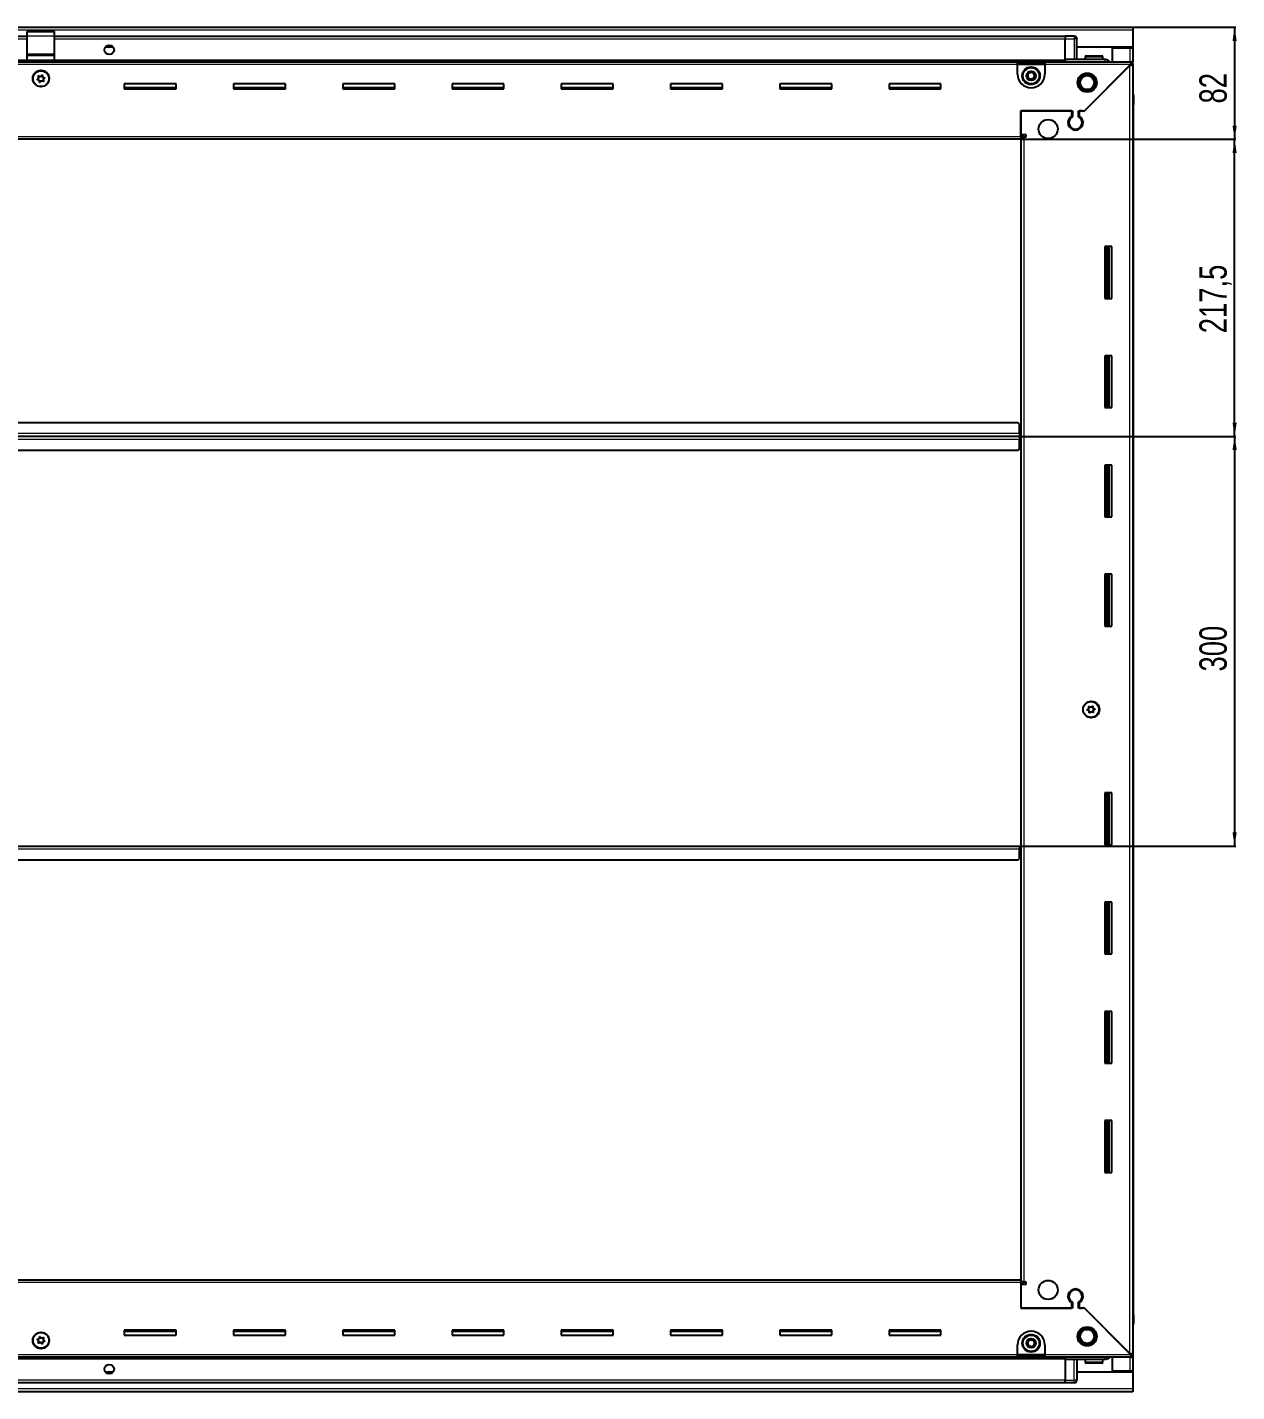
# Model space of a CAD drawing. Header units: millimetres. Extents: x 1132 to 6835, y -1094 to 2173.
# Drawn here: x 5949 to 6835, y 948 to 1947 of the extents above; entities that cross this region are included whole.
import ezdxf

# ---------------------------------------------------------------- set-up
doc = ezdxf.new("R2010")
doc.units = ezdxf.units.MM
doc.layers.add('FORMAT', color=7, linetype='Continuous')
doc.styles.add('SLDTEXTSTYLE0', font='TXT', dxfattribs={"width": 0.75})
doc.dimstyles.new('SLDDIMSTYLE0', dxfattribs={"dimtxt": 20, "dimasz": 10, "dimexe": 0, "dimexo": 0.0625, "dimgap": 5, "dimtad": 2, "dimdec": 1, "dimrnd": 1e-09, "dimzin": 12, "dimdsep": 46, "dimtxsty": 'SLDTEXTSTYLE0', "dimsah": 1, "dimcen": 0.09, "dimadec": 0, "dimazin": 3, "dimtfac": 1, "dimtofl": 0, "dimtmove": 0, "dimatfit": 3, "dimfxl": 0, "dimfrac": 2, "dimtolj": 1, "dimtzin": 12, "dimarcsym": 0})

# ---------------------------------------------------------------- blocks, each defined once
blk = doc.blocks.new('_D_7')
at = {"layer": 'FORMAT'}
for p, q in [((6758.88, 1946.6), (6834.37, 1946.6)), ((6833.37, 1946.6), (6833.37, 1864.6)), ((6676.88, 1864.6), (6834.37, 1864.6))]:
    blk.add_line(p, q, dxfattribs=at)
for points in [[(6833.37, 1946.6), (6831.83, 1936.6), (6834.91, 1936.6)], [(6833.37, 1864.6), (6834.91, 1874.6), (6831.83, 1874.6)]]:
    blk.add_solid(points, dxfattribs=at)
at = {"layer": 'FORMAT', "insert": (6807.59, 1890.83), "char_height": 20, "attachment_point": 1, "rotation": 90, "style": 'SLDTEXTSTYLE0'}
blk.add_mtext('82', dxfattribs=at)
blk = doc.blocks.new('_D_8')
at = {"layer": 'FORMAT'}
for p, q in [((6676.88, 1864.6), (6834.37, 1864.6)), ((6833.37, 1647.1), (6833.37, 1864.6)), ((6675.88, 1647.1), (6834.37, 1647.1))]:
    blk.add_line(p, q, dxfattribs=at)
for points in [[(6833.37, 1864.6), (6831.83, 1854.6), (6834.91, 1854.6)], [(6833.37, 1647.1), (6834.91, 1657.1), (6831.83, 1657.1)]]:
    blk.add_solid(points, dxfattribs=at)
at = {"layer": 'FORMAT', "insert": (6807.59, 1722.6), "char_height": 20, "attachment_point": 1, "rotation": 90, "style": 'SLDTEXTSTYLE0'}
blk.add_mtext('217,5', dxfattribs=at)
blk = doc.blocks.new('_D_9')
at = {"layer": 'FORMAT'}
for p, q in [((6675.88, 1647.1), (6834.37, 1647.1)), ((6833.37, 1647.1), (6833.37, 1347.1)), ((6675.88, 1347.1), (6834.37, 1347.1))]:
    blk.add_line(p, q, dxfattribs=at)
for points in [[(6833.37, 1647.1), (6831.83, 1637.1), (6834.91, 1637.1)], [(6833.37, 1347.1), (6834.91, 1357.1), (6831.83, 1357.1)]]:
    blk.add_solid(points, dxfattribs=at)
at = {"layer": 'FORMAT', "insert": (6807.59, 1474.94), "char_height": 20, "attachment_point": 1, "rotation": 90, "style": 'SLDTEXTSTYLE0'}
blk.add_mtext('300', dxfattribs=at)

msp = doc.modelspace()

# ---------------------------------------------------------------- linework, layer by layer
at = {"color": 7, "linetype": 'Continuous', "lineweight": 25}
for p, q in [((5159.87, 1946.6), (6758.87, 1946.6)), ((5949.37, 1939.95), (5209.37, 1939.95)), ((5949.37, 1943.6), (5969.37, 1943.6)), ((5949.37, 1940.34), (5949.37, 1943.6)), ((5949.37, 1927.19), (5949.37, 1940.34)), ((5969.37, 1940.34), (5969.37, 1943.6)), ((5969.37, 1927.19), (5969.37, 1940.34)), ((6709.37, 1939.95), (5969.37, 1939.95)), ((6709.37, 1940.1), (6709.37, 1940.1)), ((6715.87, 1940.1), (6709.37, 1940.1)), ((6715.87, 1940.1), (6709.37, 1940.1)), ((6709.37, 1940.1), (6709.37, 1938.1)), ((6709.37, 1923.1), (6709.37, 1938.1)), ((6717.87, 1938.1), (6717.87, 1938.1)), ((6717.87, 1923.1), (6717.87, 1938.1)), ((6758.87, 1946.6), (6758.87, 1944.5)), ((6758.87, 1944.5), (6758.87, 1932.1)), ((6012.24, 1932.1), (6006.5, 1932.1)), ((6758.87, 1932.1), (6717.87, 1932.1)), ((6743.87, 1921.35), (6743.87, 1931.6)), ((6743.87, 1931.6), (6756.77, 1931.6)), ((6756.77, 1931.6), (6758.87, 1931.6)), ((6757.37, 1931.6), (6757.37, 1932.1)), ((6758.87, 1931.6), (6758.87, 1932.1)), ((6758.87, 1931.6), (6758.87, 1921.35)), ((5209.37, 1921.95), (6709.37, 1921.95)), ((5244.37, 1921.35), (6674.37, 1921.35)), ((5949.37, 1926.1), (5949.37, 1927.19)), ((5949.37, 1926.1), (5969.37, 1926.1)), ((5949.37, 1922.6), (5949.37, 1926.1)), ((5949.37, 1922.6), (5969.37, 1922.6)), ((5953.37, 1922.6), (5953.37, 1921.95)), ((5955.87, 1921.95), (5955.87, 1922.6)), ((5962.87, 1921.95), (5962.87, 1922.6)), ((5965.37, 1921.95), (5965.37, 1922.6)), ((5969.37, 1926.1), (5969.37, 1927.19)), ((5969.37, 1922.6), (5969.37, 1926.1)), ((6674.37, 1919.25), (6674.37, 1921.35)), ((6674.37, 1921.35), (6694.37, 1921.35)), ((6674.37, 1919.85), (6694.37, 1919.85)), ((6674.37, 1912.35), (6674.37, 1919.25)), ((6694.37, 1921.35), (6757.87, 1921.35)), ((6694.37, 1921.35), (6694.37, 1919.25)), ((6694.37, 1919.25), (6694.37, 1912.35)), ((6709.37, 1923.1), (6709.37, 1922.6)), ((6738.37, 1923.1), (6709.37, 1923.1)), ((6756.77, 1918.75), (6722.67, 1884.65)), ((6723.37, 1885.35), (6757.27, 1919.25)), ((6723.87, 1925), (6723.87, 1923.1)), ((6724.67, 1925.8), (6736.07, 1925.8)), ((6736.87, 1923.1), (6736.87, 1925)), ((6757.37, 1919.35), (6758.87, 1919.35)), ((6757.87, 1919.85), (6757.87, 1921.35)), ((6757.87, 1921.35), (6758.87, 1921.35)), ((6757.87, 1919.85), (6758.87, 1919.85)), ((6758.87, 1919.85), (6758.87, 1921.35)), ((6758.87, 1919.85), (6758.87, 1919.35)), ((6758.87, 1919.35), (6758.87, 974.85)), ((6058.37, 1905.1), (6020.37, 1905.1)), ((6020.37, 1905.1), (6020.37, 1901.6)), ((6058.37, 1902.35), (6020.37, 1902.35)), ((6020.37, 1901.6), (6058.37, 1901.6)), ((6058.37, 1901.6), (6058.37, 1905.1)), ((6138.37, 1905.1), (6100.37, 1905.1)), ((6100.37, 1905.1), (6100.37, 1901.6)), ((6138.37, 1902.35), (6100.37, 1902.35)), ((6100.37, 1901.6), (6138.37, 1901.6)), ((6138.37, 1901.6), (6138.37, 1905.1)), ((6218.37, 1905.1), (6180.37, 1905.1)), ((6180.37, 1905.1), (6180.37, 1901.6)), ((6218.37, 1902.35), (6180.37, 1902.35)), ((6180.37, 1901.6), (6218.37, 1901.6)), ((6218.37, 1901.6), (6218.37, 1905.1)), ((6298.37, 1905.1), (6260.37, 1905.1)), ((6260.37, 1905.1), (6260.37, 1901.6)), ((6298.37, 1902.35), (6260.37, 1902.35)), ((6260.37, 1901.6), (6298.37, 1901.6)), ((6298.37, 1901.6), (6298.37, 1905.1)), ((6378.37, 1905.1), (6340.37, 1905.1)), ((6340.37, 1905.1), (6340.37, 1901.6)), ((6378.37, 1902.35), (6340.37, 1902.35)), ((6340.37, 1901.6), (6378.37, 1901.6)), ((6378.37, 1901.6), (6378.37, 1905.1)), ((6458.37, 1905.1), (6420.37, 1905.1)), ((6420.37, 1905.1), (6420.37, 1901.6)), ((6458.37, 1902.35), (6420.37, 1902.35)), ((6420.37, 1901.6), (6458.37, 1901.6)), ((6458.37, 1901.6), (6458.37, 1905.1)), ((6538.37, 1905.1), (6500.37, 1905.1)), ((6500.37, 1905.1), (6500.37, 1901.6)), ((6538.37, 1902.35), (6500.37, 1902.35)), ((6500.37, 1901.6), (6538.37, 1901.6)), ((6538.37, 1901.6), (6538.37, 1905.1)), ((6618.37, 1905.1), (6580.37, 1905.1)), ((6580.37, 1905.1), (6580.37, 1901.6)), ((6618.37, 1902.35), (6580.37, 1902.35)), ((6580.37, 1901.6), (6618.37, 1901.6)), ((6618.37, 1901.6), (6618.37, 1905.1)), ((6758.87, 1897.93), (6758.87, 1897.93)), ((6758.87, 1890.1), (6759.37, 1890.1)), ((6759.22, 1004.1), (6759.22, 1890.1)), ((6759.37, 1896.6), (6759.37, 1890.1)), ((6759.37, 1890.1), (6759.37, 1896.6)), ((6759.37, 1890.1), (6759.37, 1890.1)), ((6759.37, 1890.1), (6759.37, 1890.1)), ((6676.87, 1885.35), (6714.57, 1885.35)), ((6676.87, 1866.7), (6676.87, 1885.35)), ((6676.87, 1885.35), (6676.87, 1868.1)), ((6713.87, 1885.35), (6676.87, 1885.35)), ((6713.87, 1885.35), (6713.87, 1881.46)), ((6714.57, 1885.35), (6714.57, 1881.07)), ((6719.17, 1885.35), (6723.37, 1885.35)), ((6719.17, 1881.07), (6719.17, 1885.35)), ((6721.97, 1885.35), (6719.87, 1885.35)), ((6719.87, 1881.46), (6719.87, 1885.35)), ((6722.67, 1884.65), (6721.97, 1885.35)), ((6718.87, 1872.49), (6718.87, 1871.73)), ((6676.87, 1864.6), (5241.87, 1864.6)), ((6676.87, 1868.1), (6679.72, 1868.1)), ((6678.87, 1867.1), (6676.87, 1867.1)), ((6676.87, 1866.7), (6676.87, 1864.6)), ((6676.87, 1866.1), (6678.97, 1866.1)), ((6676.87, 1864.6), (6676.87, 1029.6)), ((6678.87, 1866.1), (6678.87, 1867.1)), ((6679.72, 1866.1), (6678.97, 1866.1)), ((6738.37, 1786.1), (6738.37, 1748.1)), ((6743.37, 1786.1), (6738.37, 1786.1)), ((6739.39, 1786.1), (6739.39, 1748.1)), ((6739.43, 1786.1), (6739.43, 1748.1)), ((6741.22, 1786.1), (6741.22, 1748.1)), ((6743.37, 1748.1), (6743.37, 1786.1)), ((6738.37, 1748.1), (6743.37, 1748.1)), ((6738.37, 1706.1), (6738.37, 1668.1)), ((6743.37, 1706.1), (6738.37, 1706.1)), ((6739.39, 1706.1), (6739.39, 1668.1)), ((6739.43, 1706.1), (6739.43, 1668.1)), ((6741.22, 1706.1), (6741.22, 1668.1)), ((6743.37, 1668.1), (6743.37, 1706.1)), ((6738.37, 1668.1), (6743.37, 1668.1)), ((6674.87, 1657.1), (5243.87, 1657.1)), ((6675.87, 1656.1), (6674.87, 1657.1)), ((6675.87, 1649.2), (6675.87, 1656.1)), ((6676.12, 1649.95), (6675.87, 1649.95)), ((6675.87, 1649.2), (6675.87, 1647.1)), ((6676.12, 1647.1), (6676.12, 1649.95)), ((6675.87, 1647.1), (5242.87, 1647.1)), ((6675.87, 1647.1), (6675.87, 1645)), ((6675.87, 1638.1), (6675.87, 1645)), ((6675.87, 1644.25), (6676.12, 1644.25)), ((6676.12, 1644.25), (6676.12, 1647.1)), ((6676.87, 1647.1), (6676.12, 1647.1)), ((5243.87, 1637.1), (6674.87, 1637.1)), ((6674.87, 1637.1), (6675.87, 1638.1)), ((6738.37, 1626.1), (6738.37, 1588.1)), ((6743.37, 1626.1), (6738.37, 1626.1)), ((6739.39, 1626.1), (6739.39, 1588.1)), ((6739.43, 1626.1), (6739.43, 1588.1)), ((6741.22, 1626.1), (6741.22, 1588.1)), ((6743.37, 1588.1), (6743.37, 1626.1)), ((6738.37, 1588.1), (6743.37, 1588.1)), ((6738.37, 1546.1), (6738.37, 1508.1)), ((6743.37, 1546.1), (6738.37, 1546.1)), ((6739.39, 1546.1), (6739.39, 1508.1)), ((6739.43, 1546.1), (6739.43, 1508.1)), ((6741.22, 1546.1), (6741.22, 1508.1)), ((6743.37, 1508.1), (6743.37, 1546.1)), ((6738.37, 1508.1), (6743.37, 1508.1)), ((6738.37, 1386.1), (6738.37, 1348.1)), ((6743.37, 1386.1), (6738.37, 1386.1)), ((6739.39, 1386.1), (6739.39, 1348.1)), ((6739.43, 1386.1), (6739.43, 1348.1)), ((6741.22, 1386.1), (6741.22, 1348.1)), ((6743.37, 1348.1), (6743.37, 1386.1)), ((5242.87, 1347.1), (6675.87, 1347.1)), ((6675.87, 1347.1), (6675.87, 1345)), ((6675.87, 1338.1), (6675.87, 1345)), ((6675.87, 1344.25), (6676.12, 1344.25)), ((6676.12, 1344.25), (6676.12, 1347.1)), ((6676.12, 1347.1), (6676.87, 1347.1)), ((6738.37, 1348.1), (6743.37, 1348.1)), ((5243.87, 1337.1), (6674.87, 1337.1)), ((6674.87, 1337.1), (6675.87, 1338.1)), ((6738.37, 1306.1), (6738.37, 1268.1)), ((6743.37, 1306.1), (6738.37, 1306.1)), ((6739.39, 1306.1), (6739.39, 1268.1)), ((6739.43, 1306.1), (6739.43, 1268.1)), ((6741.22, 1306.1), (6741.22, 1268.1)), ((6743.37, 1268.1), (6743.37, 1306.1)), ((6738.37, 1268.1), (6743.37, 1268.1)), ((6738.37, 1226.1), (6738.37, 1188.1)), ((6743.37, 1226.1), (6738.37, 1226.1)), ((6739.39, 1226.1), (6739.39, 1188.1)), ((6739.43, 1226.1), (6739.43, 1188.1)), ((6741.22, 1226.1), (6741.22, 1188.1)), ((6743.37, 1188.1), (6743.37, 1226.1)), ((6738.37, 1188.1), (6743.37, 1188.1)), ((6738.37, 1146.1), (6738.37, 1108.1)), ((6743.37, 1146.1), (6738.37, 1146.1)), ((6739.39, 1146.1), (6739.39, 1108.1)), ((6739.43, 1146.1), (6739.43, 1108.1)), ((6741.22, 1146.1), (6741.22, 1108.1)), ((6743.37, 1108.1), (6743.37, 1146.1)), ((6738.37, 1108.1), (6743.37, 1108.1)), ((5241.87, 1029.6), (6676.87, 1029.6)), ((6676.87, 1029.6), (6676.87, 1027.5)), ((6678.97, 1028.1), (6676.87, 1028.1)), ((6676.87, 1027.5), (6676.87, 1008.85)), ((6676.87, 1027.1), (6678.87, 1027.1)), ((6676.87, 1026.1), (6676.87, 1008.85)), ((6679.72, 1026.1), (6676.87, 1026.1)), ((6678.87, 1027.1), (6678.87, 1028.1)), ((6678.97, 1028.1), (6679.72, 1028.1)), ((6718.87, 1022.48), (6718.87, 1021.72)), ((6713.87, 1012.74), (6713.87, 1008.85)), ((6714.57, 1013.14), (6714.57, 1008.85)), ((6719.17, 1008.85), (6719.17, 1013.14)), ((6719.87, 1008.85), (6719.87, 1012.74)), ((6721.97, 1008.85), (6722.67, 1009.55)), ((6722.67, 1009.55), (6756.77, 975.45)), ((6714.57, 1008.85), (6676.87, 1008.85)), ((6676.87, 1008.85), (6713.87, 1008.85)), ((6723.37, 1008.85), (6719.17, 1008.85)), ((6719.87, 1008.85), (6721.97, 1008.85)), ((6757.27, 974.95), (6723.37, 1008.85)), ((6758.87, 1004.1), (6759.37, 1004.1)), ((6759.37, 1004.1), (6759.37, 1004.1)), ((6759.37, 997.6), (6759.37, 1004.1)), ((6759.37, 1004.1), (6759.37, 997.6)), ((6058.37, 992.6), (6020.37, 992.6)), ((6020.37, 992.6), (6020.37, 989.1)), ((6020.37, 991.85), (6058.37, 991.85)), ((6020.37, 989.1), (6058.37, 989.1)), ((6058.37, 989.1), (6058.37, 992.6)), ((6138.37, 992.6), (6100.37, 992.6)), ((6100.37, 992.6), (6100.37, 989.1)), ((6100.37, 991.85), (6138.37, 991.85)), ((6100.37, 989.1), (6138.37, 989.1)), ((6138.37, 989.1), (6138.37, 992.6)), ((6218.37, 992.6), (6180.37, 992.6)), ((6180.37, 992.6), (6180.37, 989.1)), ((6180.37, 991.85), (6218.37, 991.85)), ((6180.37, 989.1), (6218.37, 989.1)), ((6218.37, 989.1), (6218.37, 992.6)), ((6298.37, 992.6), (6260.37, 992.6)), ((6260.37, 992.6), (6260.37, 989.1)), ((6260.37, 991.85), (6298.37, 991.85)), ((6260.37, 989.1), (6298.37, 989.1)), ((6298.37, 989.1), (6298.37, 992.6)), ((6378.37, 992.6), (6340.37, 992.6)), ((6340.37, 992.6), (6340.37, 989.1)), ((6340.37, 991.85), (6378.37, 991.85)), ((6340.37, 989.1), (6378.37, 989.1)), ((6378.37, 989.1), (6378.37, 992.6)), ((6458.37, 992.6), (6420.37, 992.6)), ((6420.37, 992.6), (6420.37, 989.1)), ((6420.37, 991.85), (6458.37, 991.85)), ((6420.37, 989.1), (6458.37, 989.1)), ((6458.37, 989.1), (6458.37, 992.6)), ((6538.37, 992.6), (6500.37, 992.6)), ((6500.37, 992.6), (6500.37, 989.1)), ((6500.37, 991.85), (6538.37, 991.85)), ((6500.37, 989.1), (6538.37, 989.1)), ((6538.37, 989.1), (6538.37, 992.6)), ((6618.37, 992.6), (6580.37, 992.6)), ((6580.37, 992.6), (6580.37, 989.1)), ((6580.37, 991.85), (6618.37, 991.85)), ((6580.37, 989.1), (6618.37, 989.1)), ((6618.37, 989.1), (6618.37, 992.6)), ((6674.37, 974.95), (6674.37, 981.85)), ((6694.37, 981.85), (6694.37, 974.95)), ((6709.37, 972.25), (5209.37, 972.25)), ((6674.37, 972.85), (5244.37, 972.85)), ((6674.37, 972.85), (6674.37, 974.95)), ((6694.37, 974.35), (6674.37, 974.35)), ((6694.37, 972.85), (6674.37, 972.85)), ((6694.37, 974.95), (6694.37, 972.85)), ((6757.87, 972.85), (6694.37, 972.85)), ((6709.37, 971.1), (6709.37, 971.6)), ((6738.37, 971.1), (6709.37, 971.1)), ((6709.37, 971.1), (6709.37, 956.1)), ((6717.87, 971.1), (6717.87, 956.1)), ((6723.87, 971.1), (6723.87, 969.2)), ((6736.87, 969.2), (6736.87, 971.1)), ((6743.87, 962.6), (6743.87, 972.85)), ((6757.37, 974.85), (6758.87, 974.85)), ((6757.87, 974.35), (6757.87, 972.85)), ((6758.87, 974.35), (6757.87, 974.35)), ((6758.87, 972.85), (6757.87, 972.85)), ((6758.87, 974.85), (6758.87, 974.35)), ((6758.87, 974.35), (6758.87, 972.85)), ((6758.87, 972.85), (6758.87, 962.6)), ((6006.5, 962.1), (6012.24, 962.1)), ((6717.87, 962.1), (6758.87, 962.1)), ((6731.66, 968.4), (6724.67, 968.4)), ((6736.07, 968.4), (6731.66, 968.4)), ((6756.77, 962.6), (6743.87, 962.6)), ((6758.87, 962.6), (6756.77, 962.6)), ((6757.37, 962.1), (6757.37, 962.6)), ((6758.87, 962.1), (6758.87, 962.6)), ((6758.87, 962.1), (6758.87, 949.7)), ((5209.37, 954.25), (6709.37, 954.25)), ((6709.37, 954.1), (6709.37, 956.1)), ((6709.37, 954.1), (6709.37, 954.1)), ((6715.87, 954.1), (6709.37, 954.1)), ((6709.37, 954.1), (6709.37, 954.1)), ((6715.87, 954.1), (6709.37, 954.1)), ((6717.19, 954.6), (6717.19, 954.6)), ((6758.87, 949.7), (6758.87, 947.6)), ((6758.87, 947.6), (5159.87, 947.6))]:
    msp.add_line(p, q, dxfattribs=at)
at = {"color": 8, "linetype": 'Continuous', "lineweight": 18}
for p, q in [((6758.87, 1944.5), (5159.87, 1944.5)), ((5949.37, 1940.34), (5969.37, 1940.34)), ((6709.37, 1938.1), (6715.87, 1938.1)), ((6715.87, 1940.1), (6715.87, 1938.1)), ((6717.87, 1938.1), (6715.87, 1938.1)), ((6715.87, 1938.1), (6715.87, 1923.1)), ((5949.37, 1937.95), (5209.37, 1937.95)), ((6709.37, 1937.95), (5969.37, 1937.95)), ((6756.77, 1932.1), (6756.77, 1931.6)), ((6756.77, 1931.6), (6756.77, 1921.35)), ((5949.37, 1922.6), (5209.37, 1922.6)), ((6709.37, 1921.37), (5209.37, 1921.37)), ((6674.37, 1919.25), (5244.37, 1919.25)), ((5949.37, 1927.19), (5969.37, 1927.19)), ((5955.37, 1921.95), (5955.37, 1922.6)), ((5963.37, 1921.95), (5963.37, 1922.6)), ((6709.37, 1922.6), (5969.37, 1922.6)), ((6674.37, 1919.25), (6694.37, 1919.25)), ((6757.27, 1919.25), (6694.37, 1919.25)), ((6723.87, 1925), (6736.87, 1925)), ((6756.77, 975.45), (6756.77, 1918.75)), ((6758.87, 1896.6), (6759.37, 1896.6)), ((5241.87, 1866.7), (6676.87, 1866.7)), ((6678.97, 1866.1), (6678.97, 1028.1)), ((6740.63, 1748.1), (6740.63, 1786.1)), ((6741.87, 1748.1), (6741.87, 1786.1)), ((6740.63, 1668.1), (6740.63, 1706.1)), ((6741.87, 1668.1), (6741.87, 1706.1)), ((6675.87, 1649.2), (5242.87, 1649.2)), ((5242.87, 1645), (6675.87, 1645)), ((6740.63, 1588.1), (6740.63, 1626.1)), ((6741.87, 1588.1), (6741.87, 1626.1)), ((6740.63, 1508.1), (6740.63, 1546.1)), ((6741.87, 1508.1), (6741.87, 1546.1)), ((6740.63, 1348.1), (6740.63, 1386.1)), ((6741.87, 1348.1), (6741.87, 1386.1)), ((5242.87, 1345), (6675.87, 1345)), ((6740.63, 1268.1), (6740.63, 1306.1)), ((6741.87, 1268.1), (6741.87, 1306.1)), ((6740.63, 1188.1), (6740.63, 1226.1)), ((6741.87, 1188.1), (6741.87, 1226.1)), ((6740.63, 1108.1), (6740.63, 1146.1)), ((6741.87, 1108.1), (6741.87, 1146.1)), ((6676.87, 1027.5), (5241.87, 1027.5)), ((6758.87, 997.6), (6759.37, 997.6)), ((5209.37, 972.84), (6709.37, 972.84)), ((5209.37, 971.6), (6709.37, 971.6)), ((5244.37, 974.95), (6674.37, 974.95)), ((6694.37, 974.95), (6674.37, 974.95)), ((6694.37, 974.95), (6757.27, 974.95)), ((6715.87, 956.1), (6715.87, 971.1)), ((6731.84, 969.2), (6723.87, 969.2)), ((6736.87, 969.2), (6731.84, 969.2)), ((6756.77, 972.85), (6756.77, 962.6)), ((6756.77, 962.6), (6756.77, 962.1)), ((6758.87, 949.7), (5159.87, 949.7)), ((5209.37, 956.25), (6709.37, 956.25)), ((6709.37, 956.1), (6715.87, 956.1)), ((6717.87, 956.1), (6715.87, 956.1)), ((6715.87, 954.1), (6715.87, 956.1))]:
    msp.add_line(p, q, dxfattribs=at)
at = {"color": 7, "linetype": 'Continuous', "lineweight": 25, "flags": 128}
msp.add_lwpolyline([(6717.72, 1938.86), (6717.83, 1938.49), (6717.87, 1938.1)], dxfattribs=at)
at = {"color": 7, "linetype": 'Continuous', "lineweight": 25}
for centre, radius in [((6009.37, 1930.1), 3.5), ((5959.37, 1909.1), 6), ((5959.37, 1908.95), 5.79), ((5959.37, 1908.95), 1.85), ((6684.37, 1911.1), 6.5), ((6684.37, 1911.1), 3.46), ((6725.37, 1906.1), 7), ((6725.37, 1906.1), 6.03), ((6725.37, 1906.1), 5.1), ((6696.87, 1872.1), 7), ((6728.37, 1447.1), 6), ((6728.22, 1447.1), 5.79), ((6728.22, 1447.1), 1.85), ((6696.87, 1022.1), 7), ((5959.37, 985.1), 6), ((5959.37, 985.25), 5.79), ((6684.37, 983.1), 6.5), ((6725.37, 988.1), 7), ((6725.37, 988.1), 6.03), ((6725.37, 988.1), 5.1), ((5959.37, 985.25), 1.85), ((6684.37, 983.1), 3.46), ((6009.37, 964.1), 3.5)]:
    msp.add_circle(centre, radius, dxfattribs=at)
at = {"color": 8, "linetype": 'Continuous', "lineweight": 18}
for centre in [(6684.37, 1911.1), (6684.37, 983.1)]:
    msp.add_circle(centre, 5.7, dxfattribs=at)
at = {"color": 7, "linetype": 'Continuous', "lineweight": 25}
for centre, radius, start, end in [((6715.87, 1938.1), 2, 0, 90), ((6718.07, 1923.3), 0.2, 180, 270), ((6724.67, 1925), 0.8, 90, 180), ((6736.07, 1925), 0.8, 0, 90), ((6684.37, 1912.35), 10, 180, 270), ((6684.37, 1911.1), 2.5, 160.11158, 220.11158), ((6684.37, 1911.1), 2.5, 100.11158, 160.11158), ((6684.37, 1911.1), 2.5, 220.11158, 280.11158), ((6684.37, 1911.1), 2.5, 40.11158, 100.11158), ((6684.37, 1912.35), 10, 270, 0), ((6684.37, 1911.1), 2.5, 280.11158, 340.11158), ((6684.37, 1911.1), 2.5, 340.11158, 40.11158), ((6757.37, 1896.6), 2, 0, 41.39416), ((6716.87, 1876.85), 5.5, 123.05573, 56.94427), ((6716.87, 1876.85), 4.8, 118.63099, 61.36901), ((6679.72, 1867.1), 1, 270, 90), ((6679.72, 1027.1), 1, 270, 90), ((6716.87, 1017.35), 5.5, 303.05573, 236.94427), ((6716.87, 1017.35), 4.8, 298.63099, 241.36901), ((6684.37, 981.85), 10, 90, 180), ((6684.37, 981.85), 10, 0, 90), ((6757.37, 997.6), 2, 318.57492, 360), ((6757.37, 997.6), 2, 318.59038, 0), ((6684.37, 983.1), 2.5, 147.04236, 207.04236), ((6684.37, 983.1), 2.5, 207.04236, 267.04236), ((6684.37, 983.1), 2.5, 87.04236, 147.04236), ((6684.37, 983.1), 2.5, 267.04236, 327.04236), ((6684.37, 983.1), 2.5, 27.04236, 87.04236), ((6684.37, 983.1), 2.5, 327.04236, 27.04236), ((6718.07, 970.9), 0.2, 90, 180), ((6724.67, 969.2), 0.8, 180, 270), ((6736.07, 969.2), 0.8, 270, 360), ((6715.87, 956.1), 2, 270, 0), ((6715.87, 956.1), 2, 270, 311.40962)]:
    msp.add_arc(centre, radius, start, end, dxfattribs=at)
for points, knots in [([(6709.37, 1923.1), (6709.37, 1923.07), (6709.37, 1922.99), (6709.37, 1922.37), (6709.37, 1921.79), (6709.37, 1921.4), (6709.37, 1921.37)], [0, 0, 0, 0, 0.324279, 0.648558, 0.972836, 1, 1, 1, 1]), ([(6741.58, 1921.35), (6741.46, 1921.55), (6741.08, 1922.2), (6739.92, 1922.91), (6738.89, 1923.04), (6738.37, 1923.1)], [0, 0, 0, 0, 0.1822499, 0.5911249, 1, 1, 1, 1]), ([(6756.77, 1918.75), (6757.02, 1918.8), (6757.52, 1918.89), (6758.16, 1919.02), (6758.62, 1919.15), (6758.84, 1919.27), (6758.86, 1919.33), (6758.87, 1919.35)], [0, 0, 0, 0, 0.230255, 0.448522, 0.666786, 0.88505, 1, 1, 1, 1]), ([(6757.87, 1921.35), (6757.82, 1921.33), (6757.73, 1921.28), (6757.6, 1920.88), (6757.47, 1920.32), (6757.36, 1919.75), (6757.29, 1919.38), (6757.27, 1919.25)], [0, 0, 0, 0, 0.230255, 0.448522, 0.666786, 0.88505, 1, 1, 1, 1]), ([(5957.48, 1911.03), (5957.48, 1911.02), (5957.46, 1910.99), (5957.45, 1910.94), (5957.46, 1910.79), (5957.56, 1910.42), (5957.7, 1909.89), (5957.53, 1909.28), (5957.17, 1908.91), (5956.87, 1908.66), (5956.69, 1908.5), (5956.64, 1908.42), (5956.63, 1908.38), (5956.63, 1908.35), (5956.65, 1908.32), (5956.7, 1908.27), (5956.95, 1908.18), (5957.42, 1908.07), (5958.06, 1907.76), (5958.31, 1907.09), (5958.37, 1906.62), (5958.44, 1906.36), (5958.48, 1906.31), (5958.51, 1906.29), (5958.54, 1906.28), (5958.57, 1906.29), (5958.61, 1906.3), (5958.68, 1906.35), (5958.85, 1906.5), (5959.12, 1906.77), (5959.52, 1907.09), (5960.15, 1907.2), (5960.66, 1907.01), (5961.02, 1906.88), (5961.17, 1906.86), (5961.23, 1906.87), (5961.26, 1906.88), (5961.28, 1906.92), (5961.29, 1906.97), (5961.28, 1907.12), (5961.18, 1907.49), (5961.04, 1908.01), (5961.21, 1908.62), (5961.57, 1909), (5961.87, 1909.25), (5962.04, 1909.41), (5962.1, 1909.49), (5962.11, 1909.53), (5962.1, 1909.56), (5962.09, 1909.59), (5962.03, 1909.63), (5961.78, 1909.73), (5961.32, 1909.84), (5960.68, 1910.15), (5960.43, 1910.81), (5960.37, 1911.29), (5960.3, 1911.54), (5960.26, 1911.6), (5960.23, 1911.62), (5960.2, 1911.63), (5960.16, 1911.62), (5960.12, 1911.6), (5960.05, 1911.56), (5959.89, 1911.41), (5959.62, 1911.14), (5959.21, 1910.82), (5958.59, 1910.71), (5958.08, 1910.89), (5957.71, 1911.03), (5957.57, 1911.05), (5957.51, 1911.04), (5957.49, 1911.03), (5957.48, 1911.03)], [0, 0, 0, 0, 0.002009, 0.00442, 0.009365, 0.025528, 0.067705, 0.095786, 0.124646, 0.150342, 0.160519, 0.163394, 0.165697, 0.167245, 0.168874, 0.17077, 0.178606, 0.211994, 0.249994, 0.287995, 0.321383, 0.329219, 0.331115, 0.332744, 0.334292, 0.336217, 0.338535, 0.341318, 0.349662, 0.375358, 0.404217, 0.432298, 0.474475, 0.490639, 0.496669, 0.49844, 0.5, 0.502009, 0.50442, 0.509365, 0.525528, 0.567705, 0.595786, 0.624646, 0.650342, 0.660519, 0.663394, 0.665697, 0.667245, 0.668874, 0.67077, 0.678606, 0.711994, 0.749994, 0.787995, 0.821383, 0.829219, 0.831115, 0.832744, 0.834292, 0.836217, 0.838535, 0.841318, 0.849662, 0.875358, 0.904217, 0.932298, 0.974475, 0.990639, 0.996669, 0.99844, 1, 1, 1, 1]), ([(6681.53, 1910.6), (6681.57, 1910.72), (6681.77, 1911.28), (6682.11, 1912.21), (6682.39, 1912.99), (6682.51, 1913.31)], [0, 0, 0, 0, 0.133125, 0.637099, 1, 1, 1, 1]), ([(6683.39, 1908.39), (6683.05, 1908.78), (6682.43, 1909.52), (6681.81, 1910.26), (6681.53, 1910.6)], [0, 0, 0, 0, 0.534686, 1, 1, 1, 1]), ([(6682.51, 1913.31), (6683.02, 1913.4), (6683.97, 1913.57), (6684.91, 1913.74), (6685.35, 1913.82)], [0, 0, 0, 0, 0.534686, 1, 1, 1, 1]), ([(6686.23, 1908.9), (6685.72, 1908.81), (6684.77, 1908.64), (6683.83, 1908.47), (6683.39, 1908.39)], [0, 0, 0, 0, 0.534686, 1, 1, 1, 1]), ([(6685.35, 1913.82), (6685.68, 1913.42), (6686.3, 1912.69), (6686.92, 1911.95), (6687.21, 1911.61)], [0, 0, 0, 0, 0.534686, 1, 1, 1, 1]), ([(6687.21, 1911.61), (6687.09, 1911.29), (6686.81, 1910.51), (6686.47, 1909.58), (6686.27, 1909.01), (6686.23, 1908.9)], [0, 0, 0, 0, 0.362901, 0.866875, 1, 1, 1, 1]), ([(6726.58, 1449.38), (6726.57, 1449.37), (6726.55, 1449.35), (6726.54, 1449.29), (6726.53, 1449.15), (6726.59, 1448.76), (6726.67, 1448.23), (6726.43, 1447.64), (6726.03, 1447.31), (6725.7, 1447.1), (6725.51, 1446.96), (6725.45, 1446.89), (6725.43, 1446.85), (6725.43, 1446.81), (6725.45, 1446.78), (6725.49, 1446.73), (6725.73, 1446.61), (6726.18, 1446.45), (6726.78, 1446.07), (6726.95, 1445.38), (6726.96, 1444.9), (6727, 1444.64), (6727.04, 1444.58), (6727.06, 1444.55), (6727.09, 1444.54), (6727.13, 1444.55), (6727.17, 1444.56), (6727.24, 1444.59), (6727.43, 1444.72), (6727.72, 1444.96), (6728.16, 1445.24), (6728.79, 1445.27), (6729.28, 1445.03), (6729.63, 1444.86), (6729.77, 1444.81), (6729.83, 1444.82), (6729.86, 1444.83), (6729.88, 1444.86), (6729.9, 1444.92), (6729.9, 1445.06), (6729.85, 1445.44), (6729.77, 1445.98), (6730.01, 1446.57), (6730.41, 1446.89), (6730.74, 1447.11), (6730.93, 1447.25), (6730.99, 1447.32), (6731.01, 1447.36), (6731.01, 1447.4), (6730.99, 1447.42), (6730.94, 1447.48), (6730.71, 1447.6), (6730.26, 1447.76), (6729.66, 1448.14), (6729.49, 1448.83), (6729.48, 1449.31), (6729.44, 1449.57), (6729.4, 1449.63), (6729.38, 1449.65), (6729.35, 1449.67), (6729.31, 1449.66), (6729.27, 1449.65), (6729.2, 1449.61), (6729.01, 1449.48), (6728.71, 1449.25), (6728.28, 1448.97), (6727.64, 1448.93), (6727.16, 1449.18), (6726.81, 1449.35), (6726.67, 1449.39), (6726.61, 1449.39), (6726.59, 1449.38), (6726.58, 1449.38)], [0, 0, 0, 0, 0.002009, 0.00442, 0.009365, 0.025528, 0.067705, 0.095786, 0.124646, 0.150342, 0.160519, 0.163394, 0.165697, 0.167245, 0.168874, 0.17077, 0.178606, 0.211994, 0.249994, 0.287995, 0.321383, 0.329219, 0.331115, 0.332744, 0.334292, 0.336217, 0.338535, 0.341318, 0.349662, 0.375358, 0.404217, 0.432298, 0.474475, 0.490639, 0.496669, 0.49844, 0.5, 0.502009, 0.50442, 0.509365, 0.525528, 0.567705, 0.595786, 0.624646, 0.650342, 0.660519, 0.663394, 0.665697, 0.667245, 0.668874, 0.67077, 0.678606, 0.711994, 0.749994, 0.787995, 0.821383, 0.829219, 0.831115, 0.832744, 0.834292, 0.836217, 0.838535, 0.841318, 0.849662, 0.875358, 0.904217, 0.932298, 0.974475, 0.990639, 0.996669, 0.99844, 1, 1, 1, 1]), ([(5957.48, 983.18), (5957.49, 983.18), (5957.52, 983.16), (5957.58, 983.16), (5957.72, 983.18), (5958.08, 983.32), (5958.59, 983.5), (5959.21, 983.39), (5959.62, 983.07), (5959.89, 982.79), (5960.07, 982.63), (5960.16, 982.59), (5960.2, 982.58), (5960.23, 982.59), (5960.26, 982.61), (5960.3, 982.66), (5960.37, 982.92), (5960.43, 983.39), (5960.68, 984.06), (5961.32, 984.37), (5961.78, 984.48), (5962.03, 984.57), (5962.09, 984.62), (5962.1, 984.65), (5962.11, 984.68), (5962.1, 984.71), (5962.08, 984.75), (5962.03, 984.82), (5961.86, 984.97), (5961.57, 985.21), (5961.21, 985.58), (5961.04, 986.19), (5961.18, 986.72), (5961.28, 987.1), (5961.29, 987.25), (5961.27, 987.3), (5961.25, 987.33), (5961.22, 987.35), (5961.16, 987.35), (5961.02, 987.33), (5960.66, 987.19), (5960.15, 987.01), (5959.52, 987.12), (5959.12, 987.44), (5958.84, 987.72), (5958.67, 987.88), (5958.58, 987.92), (5958.54, 987.93), (5958.51, 987.92), (5958.48, 987.9), (5958.44, 987.84), (5958.37, 987.59), (5958.31, 987.11), (5958.06, 986.45), (5957.42, 986.14), (5956.95, 986.03), (5956.7, 985.93), (5956.65, 985.89), (5956.63, 985.86), (5956.63, 985.83), (5956.64, 985.79), (5956.66, 985.76), (5956.71, 985.69), (5956.88, 985.54), (5957.17, 985.3), (5957.53, 984.92), (5957.7, 984.31), (5957.56, 983.79), (5957.46, 983.41), (5957.45, 983.26), (5957.46, 983.21), (5957.48, 983.19), (5957.48, 983.18)], [0, 0, 0, 0, 0.002009, 0.00442, 0.009365, 0.025528, 0.067705, 0.095786, 0.124646, 0.150342, 0.160519, 0.163394, 0.165697, 0.167245, 0.168874, 0.17077, 0.178606, 0.211994, 0.249994, 0.287995, 0.321383, 0.329219, 0.331115, 0.332744, 0.334292, 0.336217, 0.338535, 0.341318, 0.349662, 0.375358, 0.404217, 0.432298, 0.474475, 0.490639, 0.496669, 0.49844, 0.5, 0.502009, 0.50442, 0.509365, 0.525528, 0.567705, 0.595786, 0.624646, 0.650342, 0.660519, 0.663394, 0.665697, 0.667245, 0.668874, 0.67077, 0.678606, 0.711994, 0.749994, 0.787995, 0.821383, 0.829219, 0.831115, 0.832744, 0.834292, 0.836217, 0.838535, 0.841318, 0.849662, 0.875358, 0.904217, 0.932298, 0.974475, 0.990639, 0.996669, 0.99844, 1, 1, 1, 1]), ([(6681.49, 983.25), (6681.77, 983.69), (6682.29, 984.5), (6682.81, 985.3), (6683.06, 985.68)], [0, 0, 0, 0, 0.534686, 1, 1, 1, 1]), ([(6682.8, 980.68), (6682.56, 981.14), (6682.13, 982), (6681.69, 982.86), (6681.49, 983.25)], [0, 0, 0, 0, 0.534686, 1, 1, 1, 1]), ([(6685.68, 980.53), (6685.34, 980.55), (6684.51, 980.59), (6683.52, 980.64), (6682.92, 980.68), (6682.8, 980.68)], [0, 0, 0, 0, 0.362901, 0.866875, 1, 1, 1, 1]), ([(6683.06, 985.68), (6683.18, 985.67), (6683.78, 985.64), (6684.77, 985.59), (6685.6, 985.54), (6685.94, 985.53)], [0, 0, 0, 0, 0.133125, 0.637099, 1, 1, 1, 1]), ([(6687.25, 982.96), (6686.97, 982.52), (6686.45, 981.71), (6685.92, 980.91), (6685.68, 980.53)], [0, 0, 0, 0, 0.534686, 1, 1, 1, 1]), ([(6685.94, 985.53), (6686.17, 985.07), (6686.61, 984.21), (6687.05, 983.35), (6687.25, 982.96)], [0, 0, 0, 0, 0.534686, 1, 1, 1, 1]), ([(6709.37, 971.1), (6709.37, 971.14), (6709.37, 971.22), (6709.37, 971.84), (6709.37, 972.4), (6709.37, 972.77), (6709.37, 972.78)], [0, 0, 0, 0, 0.3302672, 0.6605344, 0.9908016, 1, 1, 1, 1]), ([(6741.58, 972.85), (6741.46, 972.65), (6741.08, 972.01), (6739.92, 971.3), (6738.89, 971.17), (6738.37, 971.1)], [0, 0, 0, 0, 0.18225, 0.591125, 1, 1, 1, 1]), ([(6758.87, 974.85), (6758.84, 974.9), (6758.79, 974.99), (6758.4, 975.12), (6757.84, 975.25), (6757.26, 975.37), (6756.89, 975.43), (6756.77, 975.45)], [0, 0, 0, 0, 0.230255, 0.448522, 0.666786, 0.88505, 1, 1, 1, 1]), ([(6757.27, 974.95), (6757.31, 974.7), (6757.4, 974.21), (6757.54, 973.57), (6757.67, 973.1), (6757.78, 972.88), (6757.85, 972.86), (6757.87, 972.85)], [0, 0, 0, 0, 0.230255, 0.448522, 0.666786, 0.88505, 1, 1, 1, 1])]:
    msp.add_open_spline(points, degree=3, knots=knots, dxfattribs=at)
at = {"color": 8, "linetype": 'Continuous', "lineweight": 18}
for points in [[(6738.37, 1923.1), (6738.37, 1923.06), (6738.37, 1922.99), (6738.37, 1922.55), (6738.37, 1922.09), (6738.37, 1921.68), (6738.37, 1921.41), (6738.37, 1921.35)], [(6738.37, 971.1), (6738.37, 971.15), (6738.37, 971.22), (6738.37, 971.66), (6738.37, 972.11), (6738.37, 972.53), (6738.37, 972.8), (6738.37, 972.85)]]:
    msp.add_open_spline(points, degree=3, knots=[0, 0, 0, 0, 0.359753, 0.553414, 0.751185, 0.948956, 1, 1, 1, 1], dxfattribs=at)
at = {"color": 7, "linetype": 'Continuous', "lineweight": 25}
for points in [[(6756.77, 1918.75), (6756.85, 1918.8), (6757, 1918.9), (6757.2, 1919.05), (6757.34, 1919.2), (6757.36, 1919.3), (6757.37, 1919.35)], [(6757.87, 1919.85), (6757.82, 1919.85), (6757.72, 1919.83), (6757.57, 1919.69), (6757.42, 1919.49), (6757.32, 1919.33), (6757.27, 1919.25)], [(6757.37, 974.85), (6757.36, 974.9), (6757.34, 975), (6757.2, 975.15), (6757, 975.3), (6756.85, 975.4), (6756.77, 975.45)], [(6757.27, 974.95), (6757.32, 974.88), (6757.42, 974.72), (6757.57, 974.52), (6757.72, 974.38), (6757.82, 974.36), (6757.87, 974.35)]]:
    msp.add_open_spline(points, degree=3, dxfattribs=at)

# ---------------------------------------------------------------- dimensions: what is measured, and where the dimension line sits
at = {"layer": 'FORMAT'}
for base, p1, p2, picture, middle in [((6833.37, 1864.6), (6758.87, 1946.6), (6676.87, 1864.6), '_D_7', (6833.37, 1905.6)), ((6833.37, 1864.6), (6675.87, 1647.1), (6676.87, 1864.6), '_D_8', (6833.37, 1755.85)), ((6833.37, 1347.1), (6675.87, 1647.1), (6675.87, 1347.1), '_D_9', (6833.37, 1497.1))]:
    dim = msp.add_linear_dim(base=base, p1=p1, p2=p2, angle=90, dimstyle='SLDDIMSTYLE0', dxfattribs=at)
    dim.commit()
    dim.dimension.update_dxf_attribs({"geometry": picture, "text_midpoint": middle, "dimtype": 160})

doc.saveas('drawing.dxf')
